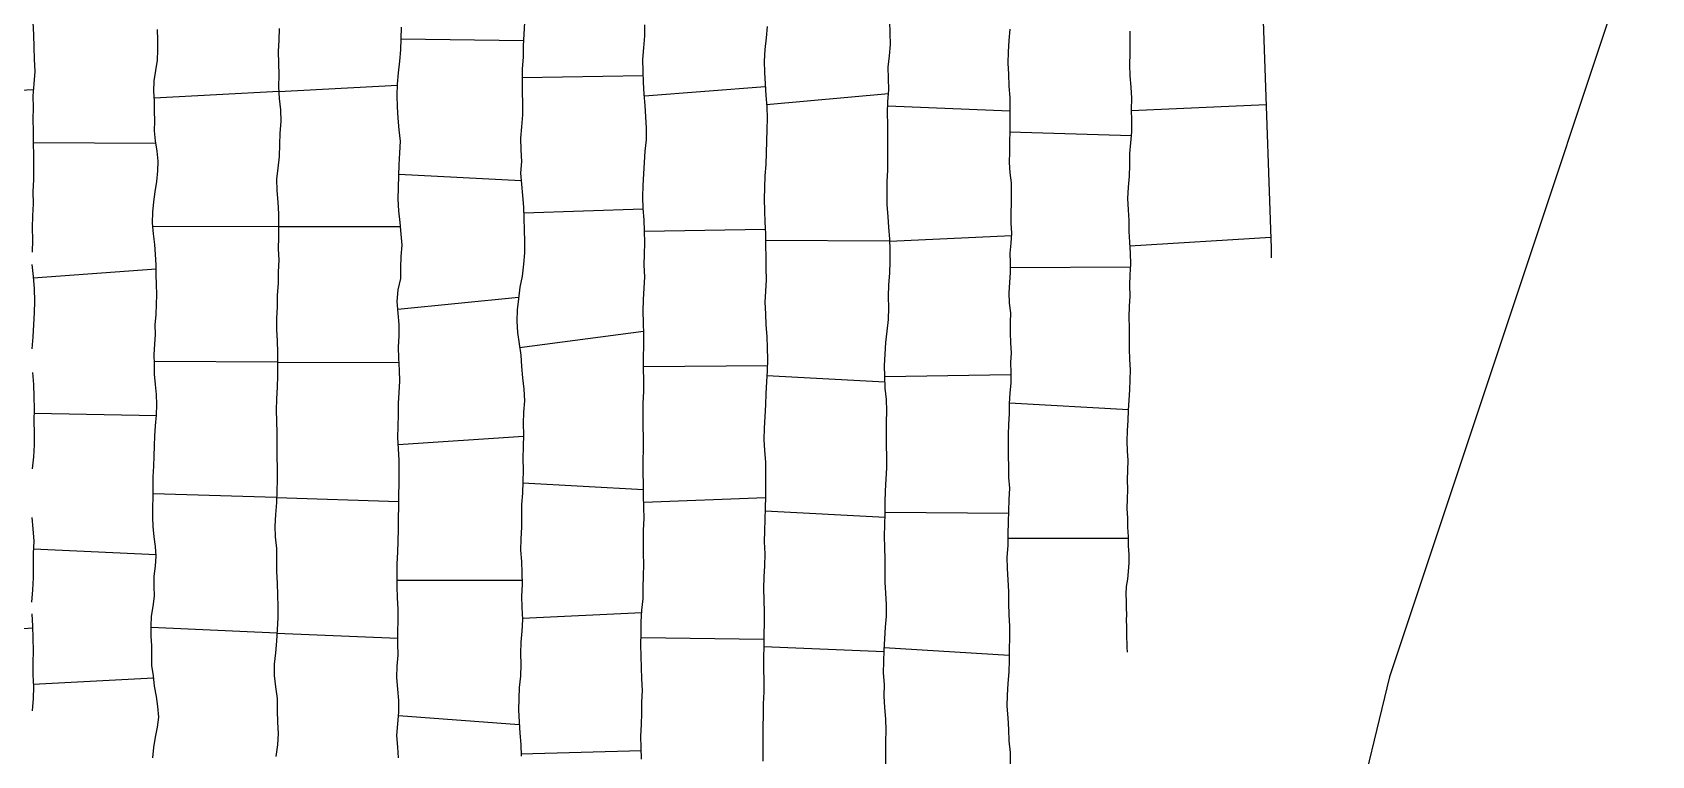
# Model space of a CAD drawing. Extents: x 703186 to 703989, y 1560402 to 1561368.
# Drawn here: x 703401 to 703460.7, y 1560552.7 to 1560579.3 of the extents above; entities that cross this region are included whole.
import ezdxf

# ---------------------------------------------------------------- set-up
doc = ezdxf.new("R2010")
doc.units = 0
for name, color, linetype in [('10124_2002_REAL', 30, 'Continuous'), ('AGROCAD PLL', 7, 'Continuous'), ('PANTE_2002', 7, 'Continuous')]:
    doc.layers.add(name, color=color, linetype=linetype)

msp = doc.modelspace()

# ---------------------------------------------------------------- linework, layer by layer
at = {"layer": '10124_2002_REAL'}
for points in [[(703446.1171, 1560586.0519), (703446.6309, 1560571.3892), (703446.6371, 1560571.0308)], [(703432.4257, 1560552.3498), (703432.4261, 1560552.7698), (703432.4276, 1560553.1982), (703432.4445, 1560553.6112), (703432.4319, 1560554.0204), (703432.3885, 1560554.4449), (703432.3678, 1560554.8697), (703432.3794, 1560555.2986), (703432.3449, 1560555.727), (703432.3542, 1560556.148), (703432.3656, 1560556.5653), (703432.3906, 1560556.9787), (703432.418, 1560557.409), (703432.4507, 1560557.8173), (703432.4554, 1560558.2385), (703432.4344, 1560558.6575), (703432.4076, 1560559.0663), (703432.4116, 1560559.4822), (703432.4086, 1560559.9161), (703432.3945, 1560560.3482), (703432.387, 1560560.7622), (703432.3947, 1560561.1787), (703432.4071, 1560561.6014), (703432.4109, 1560562.0107), (703432.4192, 1560562.4412), (703432.4367, 1560562.8604), (703432.4665, 1560563.2887), (703432.4727, 1560563.7032), (703432.4562, 1560564.109), (703432.4545, 1560564.5348), (703432.4519, 1560564.9605), (703432.4645, 1560565.3812), (703432.4557, 1560565.8017), (703432.4037, 1560566.2197), (703432.3931, 1560566.6467), (703432.3865, 1560567.0543), (703432.4106, 1560567.4785), (703432.4252, 1560567.9097), (703432.4761, 1560568.3268), (703432.524, 1560568.7484), (703432.5438, 1560569.1846), (703432.5341, 1560569.6015), (703432.5455, 1560570.0339), (703432.5733, 1560570.461), (703432.5955, 1560570.893), (703432.5932, 1560571.3198), (703432.5736, 1560571.7314), (703432.5406, 1560572.1468), (703432.5114, 1560572.5586), (703432.4808, 1560572.9814), (703432.4796, 1560573.4166), (703432.4824, 1560573.842), (703432.51, 1560574.2626), (703432.5016, 1560574.6811), (703432.502, 1560575.0987), (703432.5083, 1560575.5248), (703432.5018, 1560575.9445), (703432.4904, 1560576.3667), (703432.5082, 1560576.7941), (703432.5374, 1560577.2183), (703432.5261, 1560577.6368), (703432.5218, 1560578.057), (703432.561, 1560578.4759), (703432.5978, 1560578.8914), (703432.5929, 1560579.3194), (703432.5805, 1560579.75)], [(703400.9916, 1560579.7129), (703401.017, 1560579.2548), (703401.0263, 1560578.8003), (703401.0361, 1560578.3522), (703401.059, 1560577.8962), (703401.0314, 1560577.4505), (703400.9947, 1560577.0059), (703400.9959, 1560576.5636), (703400.9889, 1560576.1409), (703401.0059, 1560575.7016), (703401.0035, 1560575.2524), (703401.0159, 1560574.8153), (703401.0145, 1560574.3597), (703401.0186, 1560573.9108), (703400.9939, 1560573.4736), (703401.0068, 1560573.0185), (703400.9811, 1560572.5737), (703400.9664, 1560572.1306), (703400.9822, 1560571.6879), (703400.9676, 1560571.2396)], [(703405.414, 1560552.5954), (703405.454, 1560552.9667), (703405.5117, 1560553.3539), (703405.5817, 1560553.726), (703405.6291, 1560554.093), (703405.5984, 1560554.4784), (703405.5478, 1560554.8573), (703405.4777, 1560555.2383), (703405.433, 1560555.62), (703405.3775, 1560555.9892), (703405.3742, 1560556.3509), (703405.3808, 1560556.7179), (703405.3566, 1560557.0799), (703405.3557, 1560557.444), (703405.3648, 1560557.8083), (703405.4205, 1560558.1743), (703405.4677, 1560558.5511), (703405.4663, 1560558.9196), (703405.4663, 1560559.2877), (703405.5155, 1560559.6579), (703405.5335, 1560560.0254), (703405.5056, 1560560.3808), (703405.4552, 1560560.7399), (703405.4275, 1560561.1158), (703405.4156, 1560561.4554), (703405.4133, 1560561.8243), (703405.4247, 1560562.2096), (703405.423, 1560562.5692), (703405.4247, 1560562.9486), (703405.4518, 1560563.3403), (703405.4643, 1560563.7186), (703405.4773, 1560564.0952), (703405.4836, 1560564.4685), (703405.5058, 1560564.8377), (703405.5449, 1560565.2295), (703405.5542, 1560565.6242), (703405.5432, 1560565.9893), (703405.5163, 1560566.3576), (703405.4758, 1560566.734), (703405.4709, 1560567.0953), (703405.4588, 1560567.4653), (703405.4901, 1560567.8388), (703405.5065, 1560568.1971), (703405.501, 1560568.5593), (703405.5356, 1560568.9342), (703405.5465, 1560569.3013), (703405.5548, 1560569.6757), (703405.5473, 1560570.0449), (703405.5395, 1560570.4034), (703405.5292, 1560570.7726), (703405.5046, 1560571.1539), (703405.4839, 1560571.5243), (703405.4369, 1560571.9093), (703405.4026, 1560572.3154), (703405.4125, 1560572.708), (703405.4465, 1560573.0959), (703405.5019, 1560573.4637), (703405.5633, 1560573.8481), (703405.6, 1560574.2311), (703405.6143, 1560574.5913), (703405.5692, 1560574.9611), (703405.5089, 1560575.3409), (703405.4791, 1560575.7173), (703405.487, 1560576.0861), (703405.4792, 1560576.4426), (703405.4678, 1560576.8011), (703405.4471, 1560577.1709), (703405.4646, 1560577.5571), (703405.5263, 1560577.9339), (703405.5863, 1560578.313), (703405.5964, 1560578.6918), (703405.5928, 1560579.0706), (703405.5867, 1560579.4501)], [(703410.0648, 1560579.4844), (703410.0554, 1560579.0566), (703410.0345, 1560578.6346), (703410.0475, 1560578.2065), (703410.0614, 1560577.775), (703410.0464, 1560577.3388), (703410.0695, 1560576.9033), (703410.1184, 1560576.4846), (703410.1315, 1560576.0573), (703410.096, 1560575.6227), (703410.0807, 1560575.2133), (703410.0655, 1560574.7687), (703410.0189, 1560574.3401), (703409.9733, 1560573.9269), (703409.9823, 1560573.5133), (703410.0158, 1560573.0811), (703410.05, 1560572.6535), (703410.0434, 1560572.2137), (703410.0441, 1560571.7907), (703410.0377, 1560571.361), (703410.0533, 1560570.9434), (703410.0365, 1560570.5163), (703410.0263, 1560570.0783), (703409.9955, 1560569.6561), (703409.9944, 1560569.2273), (703409.9733, 1560568.8021), (703409.9704, 1560568.3812), (703409.992, 1560567.9629), (703410.0084, 1560567.5399), (703410.0067, 1560567.1044), (703410.0046, 1560566.6745), (703409.9964, 1560566.2612), (703409.971, 1560565.829), (703409.9595, 1560565.4143), (703409.975, 1560565.0069), (703409.9821, 1560564.5714), (703409.9838, 1560564.1295), (703409.9807, 1560563.7029), (703409.9983, 1560563.2686), (703410, 1560562.8476), (703409.9804, 1560562.4216), (703409.967, 1560562.0021), (703409.9361, 1560561.5654), (703409.9133, 1560561.1351), (703409.9176, 1560560.7348), (703409.975, 1560560.3124), (703409.9699, 1560559.8844), (703409.9764, 1560559.4618), (703409.9959, 1560559.0306), (703410.0071, 1560558.5917), (703410.0254, 1560558.1652), (703410.024, 1560557.7522), (703409.9903, 1560557.3248), (703409.9713, 1560556.8894), (703409.9305, 1560556.4622), (703409.8847, 1560556.0462), (703409.8879, 1560555.6278), (703409.939, 1560555.2064), (703409.9897, 1560554.773), (703410.0011, 1560554.34), (703410.0125, 1560553.9107), (703410.0284, 1560553.4902), (703410.0032, 1560553.064), (703409.9514, 1560552.6417)], [(703414.4617, 1560552.584), (703414.4419, 1560552.9878), (703414.411, 1560553.4156), (703414.4449, 1560553.8443), (703414.4773, 1560554.2777), (703414.4741, 1560554.7087), (703414.4422, 1560555.1212), (703414.4088, 1560555.5497), (703414.4217, 1560555.9697), (703414.4504, 1560556.3804), (703414.4483, 1560556.8115), (703414.4463, 1560557.2306), (703414.4605, 1560557.6507), (703414.4543, 1560558.0689), (703414.433, 1560558.4963), (703414.4165, 1560558.9093), (703414.4171, 1560559.3323), (703414.4199, 1560559.75), (703414.4479, 1560560.1713), (703414.4568, 1560560.5832), (703414.4624, 1560561.0044), (703414.4644, 1560561.4343), (703414.4741, 1560561.8506), (703414.4792, 1560562.2792), (703414.4868, 1560562.7111), (703414.4866, 1560563.1309), (703414.496, 1560563.5608), (703414.4695, 1560563.9792), (703414.4413, 1560564.3977), (703414.4572, 1560564.8247), (703414.4706, 1560565.2379), (703414.4709, 1560565.6506), (703414.4864, 1560566.0669), (703414.5171, 1560566.4788), (703414.5061, 1560566.8919), (703414.4759, 1560567.3268), (703414.4615, 1560567.7368), (703414.4955, 1560568.1546), (703414.4949, 1560568.576), (703414.4591, 1560568.9912), (703414.4162, 1560569.4204), (703414.456, 1560569.8456), (703414.5528, 1560570.2601), (703414.5481, 1560570.6762), (703414.5703, 1560571.0721), (703414.6077, 1560571.4909), (703414.5668, 1560571.9065), (703414.5251, 1560572.3275), (703414.481, 1560572.7633), (703414.4607, 1560573.1964), (703414.4654, 1560573.621), (703414.4766, 1560574.0518), (703414.4979, 1560574.4628), (703414.5165, 1560574.8956), (703414.5361, 1560575.3295), (703414.4931, 1560575.7519), (703414.4606, 1560576.1824), (703414.4339, 1560576.5962), (703414.4237, 1560577.0189), (703414.435, 1560577.4387), (703414.4689, 1560577.8471), (703414.5144, 1560578.2811), (703414.5538, 1560578.7012), (703414.5597, 1560579.11), (703414.5743, 1560579.534)], [(703419.1126, 1560579.7019), (703419.0899, 1560579.2793), (703419.0683, 1560578.8507), (703419.0607, 1560578.4241), (703419.025, 1560578.0012), (703419.0316, 1560577.5683), (703419.0276, 1560577.1511), (703419.0365, 1560576.7242), (703419.0348, 1560576.2958), (703419.0031, 1560575.864), (703418.967, 1560575.4385), (703418.9815, 1560575.006), (703418.9985, 1560574.5802), (703418.9682, 1560574.1483), (703419.0027, 1560573.7399), (703419.0408, 1560573.3215), (703419.0752, 1560572.8981), (703419.089, 1560572.482), (703419.1039, 1560572.0626), (703419.1074, 1560571.6356), (703419.1079, 1560571.2156), (703419.0719, 1560570.7892), (703419.0259, 1560570.357), (703418.9437, 1560569.9407), (703418.8851, 1560569.5219), (703418.8387, 1560569.112), (703418.8287, 1560568.69), (703418.8596, 1560568.2692), (703418.9156, 1560567.8534), (703418.9711, 1560567.4333), (703419.007, 1560567.0206), (703419.0401, 1560566.6034), (703419.0859, 1560566.1867), (703419.1094, 1560565.7595), (703419.0798, 1560565.3339), (703419.0683, 1560564.9155), (703419.0789, 1560564.4977), (703419.0672, 1560564.0659), (703419.0542, 1560563.6299), (703419.061, 1560563.1986), (703419.0556, 1560562.7743), (703419.0329, 1560562.3527), (703418.9987, 1560561.9288), (703419.0004, 1560561.5158), (703419, 1560561.1023), (703418.9722, 1560560.6659), (703418.9669, 1560560.2487), (703419.0048, 1560559.8333), (703419.0181, 1560559.4117), (703419.0221, 1560558.9823), (703419.0014, 1560558.5512), (703419.015, 1560558.1293), (703419.0359, 1560557.6972), (703419.0132, 1560557.2639), (703418.9737, 1560556.8554), (703418.9683, 1560556.4422), (703418.975, 1560556.0276), (703418.9661, 1560555.6048), (703418.9199, 1560555.1867), (703418.8994, 1560554.7728), (703418.8927, 1560554.3425), (703418.9113, 1560553.9194), (703418.9433, 1560553.5024), (703418.9725, 1560553.0802), (703418.9839, 1560552.6558)], [(703423.4248, 1560552.5453), (703423.4178, 1560552.968), (703423.4008, 1560553.3872), (703423.4185, 1560553.8133), (703423.4349, 1560554.2359), (703423.4424, 1560554.6471), (703423.4574, 1560555.072), (703423.4422, 1560555.4979), (703423.4269, 1560555.9194), (703423.4077, 1560556.3414), (703423.4038, 1560556.7627), (703423.4089, 1560557.1865), (703423.4075, 1560557.6083), (703423.4368, 1560558.032), (703423.4823, 1560558.4525), (703423.4807, 1560558.8692), (703423.5021, 1560559.3021), (703423.5048, 1560559.7201), (703423.5003, 1560560.1434), (703423.4951, 1560560.5653), (703423.5032, 1560560.9802), (703423.519, 1560561.4147), (703423.5132, 1560561.8345), (703423.4974, 1560562.2493), (703423.4964, 1560562.686), (703423.487, 1560563.1159), (703423.4893, 1560563.5489), (703423.5015, 1560563.9696), (703423.4946, 1560564.3903), (703423.4869, 1560564.8238), (703423.4805, 1560565.2442), (703423.4913, 1560565.6628), (703423.5099, 1560566.1023), (703423.5073, 1560566.518), (703423.4965, 1560566.9445), (703423.4926, 1560567.3609), (703423.5151, 1560567.7783), (703423.5059, 1560568.2078), (703423.495, 1560568.6304), (703423.4888, 1560569.057), (703423.4982, 1560569.4874), (703423.5182, 1560569.906), (703423.5458, 1560570.3243), (703423.5244, 1560570.7539), (703423.5392, 1560571.1597), (703423.5472, 1560571.5859), (703423.5403, 1560572.0195), (703423.5185, 1560572.4312), (703423.4848, 1560572.8486), (703423.475, 1560573.2749), (703423.4802, 1560573.694), (703423.5144, 1560574.1228), (703423.5329, 1560574.5445), (703423.5611, 1560574.9652), (703423.6051, 1560575.3857), (703423.6089, 1560575.8064), (703423.5888, 1560576.2261), (703423.5582, 1560576.6432), (703423.5256, 1560577.0646), (703423.5018, 1560577.4975), (703423.4837, 1560577.9166), (703423.4768, 1560578.3476), (703423.511, 1560578.7774), (703423.5442, 1560579.2098), (703423.5531, 1560579.6203)], [(703428.0605, 1560579.5578), (703428.0214, 1560579.1397), (703427.9743, 1560578.7104), (703427.9515, 1560578.2835), (703427.9613, 1560577.8607), (703427.9782, 1560577.4435), (703428.004, 1560577.0156), (703428.0421, 1560576.5958), (703428.0578, 1560576.175), (703428.0495, 1560575.7556), (703428.0344, 1560575.3338), (703428.0201, 1560574.9036), (703428.0104, 1560574.4719), (703427.9719, 1560574.0463), (703427.9527, 1560573.6201), (703427.9449, 1560573.1881), (703427.9574, 1560572.7676), (703427.9656, 1560572.3436), (703427.9923, 1560571.912), (703427.9898, 1560571.487), (703428.003, 1560571.0713), (703428.01, 1560570.6464), (703428.0158, 1560570.2213), (703427.995, 1560569.8047), (703427.9719, 1560569.3904), (703427.995, 1560568.9685), (703428.0077, 1560568.5618), (703428.0432, 1560568.1332), (703428.0614, 1560567.7096), (703428.0725, 1560567.2815), (703428.0593, 1560566.8635), (703428.0374, 1560566.4496), (703428.0115, 1560566.0244), (703427.9921, 1560565.6065), (703427.9745, 1560565.1812), (703427.9517, 1560564.7507), (703427.9394, 1560564.324), (703427.9556, 1560563.9177), (703427.9993, 1560563.4984), (703427.9976, 1560563.0648), (703427.9926, 1560562.6411), (703427.9921, 1560562.2243), (703427.9874, 1560561.7975), (703427.9653, 1560561.3745), (703427.956, 1560560.9658), (703427.943, 1560560.5506), (703427.9712, 1560560.1097), (703427.9554, 1560559.676), (703427.933, 1560559.2592), (703427.9273, 1560558.8366), (703427.9278, 1560558.4097), (703427.9418, 1560557.9801), (703427.9491, 1560557.5631), (703427.9322, 1560557.1388), (703427.9358, 1560556.7078), (703427.919, 1560556.2938), (703427.9188, 1560555.8666), (703427.9302, 1560555.441), (703427.9359, 1560555.0195), (703427.9137, 1560554.5867), (703427.9063, 1560554.1578), (703427.9021, 1560553.7346), (703427.8969, 1560553.3176), (703427.9006, 1560552.8892), (703427.9023, 1560552.4673)], [(703437.0037, 1560579.4574), (703436.9621, 1560579.0375), (703436.9452, 1560578.6271), (703436.9317, 1560578.2094), (703436.9513, 1560577.7968), (703436.9658, 1560577.3614), (703437.0023, 1560576.9426), (703437.0051, 1560576.5122), (703436.9974, 1560576.0931), (703436.995, 1560575.6939), (703436.9839, 1560575.3033), (703436.9889, 1560574.9317), (703436.9826, 1560574.5432), (703437.0064, 1560574.1578), (703437.0495, 1560573.793), (703437.0546, 1560573.4221), (703437.0481, 1560573.052), (703437.0385, 1560572.6813), (703437.0397, 1560572.3033), (703437.0608, 1560571.936), (703437.0438, 1560571.5743), (703437.0042, 1560571.2039), (703437.0082, 1560570.8476), (703437.0099, 1560570.4849), (703436.9898, 1560570.1163), (703436.9602, 1560569.739), (703436.9821, 1560569.3601), (703437.0271, 1560568.999), (703437.0132, 1560568.6378), (703437.0092, 1560568.2644), (703437.0294, 1560567.8935), (703437.0538, 1560567.525), (703437.0303, 1560567.1672), (703437.0409, 1560566.7977), (703437.032, 1560566.4167), (703437.0027, 1560566.0389), (703436.9817, 1560565.6618), (703436.9764, 1560565.2765), (703436.9532, 1560564.8939), (703436.9343, 1560564.5059), (703436.9431, 1560564.1266), (703436.9458, 1560563.7275), (703436.947, 1560563.321), (703436.9575, 1560562.929), (703436.9841, 1560562.5311), (703436.9656, 1560562.1207), (703436.9504, 1560561.696), (703436.9392, 1560561.2779), (703436.9262, 1560560.8525), (703436.9258, 1560560.4186), (703436.8962, 1560559.9907), (703436.9034, 1560559.5755), (703436.9319, 1560559.1479), (703436.9503, 1560558.7229), (703436.9538, 1560558.2922), (703436.9652, 1560557.8636), (703436.9868, 1560557.4424), (703436.9868, 1560557.0173), (703436.9767, 1560556.6007), (703436.9745, 1560556.1789), (703436.9601, 1560555.7633), (703436.9236, 1560555.3278), (703436.8982, 1560554.9068), (703436.8952, 1560554.4896), (703436.9258, 1560554.0609), (703436.9471, 1560553.6397), (703436.9694, 1560553.2152), (703437.0149, 1560552.7879), (703437.0149, 1560552.3556)], [(703441.3404, 1560556.4907), (703441.33, 1560556.6593), (703441.3219, 1560556.83), (703441.3174, 1560557.0054), (703441.311, 1560557.2111), (703441.3095, 1560557.4355), (703441.3071, 1560557.6611), (703441.3157, 1560557.8788), (703441.3071, 1560558.1121), (703441.2995, 1560558.3638), (703441.2949, 1560558.6234), (703441.3034, 1560558.9021), (703441.3461, 1560559.1828), (703441.3781, 1560559.4669), (703441.3958, 1560559.78), (703441.4034, 1560560.0833), (703441.3801, 1560560.4139), (703441.3707, 1560560.7526), (703441.3453, 1560561.0927), (703441.3449, 1560561.4313), (703441.3285, 1560561.7809), (703441.3359, 1560562.1376), (703441.3464, 1560562.4869), (703441.3433, 1560562.8384), (703441.3546, 1560563.2009), (703441.3579, 1560563.558), (703441.3374, 1560563.9088), (703441.3277, 1560564.2703), (703441.338, 1560564.657), (703441.3617, 1560565.0326), (703441.3756, 1560565.4086), (703441.4054, 1560565.785), (703441.4192, 1560566.1561), (703441.4404, 1560566.5352), (703441.4466, 1560566.9015), (703441.4217, 1560567.2821), (703441.4102, 1560567.6711), (703441.4155, 1560568.0654), (703441.4095, 1560568.4449), (703441.4056, 1560568.8448), (703441.4174, 1560569.2439), (703441.4348, 1560569.6177), (703441.4263, 1560570.025), (703441.44, 1560570.4039), (703441.4575, 1560570.7958), (703441.4435, 1560571.199), (703441.4195, 1560571.6001), (703441.3986, 1560571.9992), (703441.3966, 1560572.4084), (703441.3728, 1560572.795), (703441.3541, 1560573.217), (703441.3696, 1560573.6332), (703441.4063, 1560574.0427), (703441.419, 1560574.4491), (703441.4195, 1560574.8713), (703441.463, 1560575.2741), (703441.4977, 1560575.6765), (703441.5018, 1560576.0855), (703441.4836, 1560576.4943), (703441.4919, 1560576.9119), (703441.4794, 1560577.3198), (703441.4407, 1560577.735), (703441.4203, 1560578.1529), (703441.4316, 1560578.5648), (703441.4356, 1560578.9737), (703441.4365, 1560579.3921)], [(703400.9577, 1560570.7861), (703400.9994, 1560570.3414), (703401.0327, 1560569.8868), (703401.0497, 1560569.4313), (703401.0358, 1560568.9981), (703401.0142, 1560568.5649), (703400.9928, 1560568.1208), (703400.9568, 1560567.6743)], [(703400.9708, 1560566.7967), (703401.0136, 1560566.3517), (703401.029, 1560565.9028), (703401.0379, 1560565.4607), (703401.0296, 1560565.0126), (703401.0369, 1560564.5668), (703401.0362, 1560564.1331), (703401.0075, 1560563.6869), (703400.9645, 1560563.2452)], [(703400.9521, 1560561.4556), (703400.9933, 1560561.0287), (703401.0262, 1560560.5791), (703401.0042, 1560560.1238), (703401.0028, 1560559.6698), (703400.9977, 1560559.228), (703400.9761, 1560558.7902), (703400.9354, 1560558.3283)], [(703400.9513, 1560557.8979), (703400.9821, 1560557.4509), (703400.9909, 1560556.9983), (703400.9974, 1560556.5409), (703400.9909, 1560556.0879), (703400.9839, 1560555.6543), (703401.0079, 1560555.2066), (703400.9967, 1560554.7727), (703400.9673, 1560554.3233)]]:
    msp.add_lwpolyline(points, dxfattribs=at)
at = {"layer": 'AGROCAD PLL', "color": 3, "true_color": 0x00ff00}
for points in [[(703414.5596, 1560579.1022), (703419.0777, 1560579.037)], [(703419.0298, 1560577.6842), (703423.4908, 1560577.7522)], [(703423.5302, 1560577.0055), (703427.9838, 1560577.35)], [(703396.4826, 1560577.0201), (703401.0141, 1560577.2405)], [(703428.0346, 1560576.6783), (703432.5283, 1560577.0861)], [(703432.5015, 1560576.6339), (703437.0039, 1560576.4464)], [(703436.9943, 1560575.6696), (703441.4861, 1560575.542)], [(703401.0037, 1560575.2834), (703405.5219, 1560575.2592)], [(703414.4798, 1560574.1137), (703418.9909, 1560573.8799)], [(703410.0435, 1560572.1792), (703414.5391, 1560572.1866)], [(703432.578, 1560571.639), (703437.0569, 1560571.8523)], [(703401.0033, 1560570.2881), (703405.5335, 1560570.62)], [(703414.4445, 1560569.1375), (703418.8935, 1560569.5822)], [(703410.007, 1560567.1825), (703405.4675, 1560567.2002)], [(703410.007, 1560567.1825), (703405.4675, 1560567.2002)], [(703410.007, 1560567.1825), (703414.4871, 1560567.165)], [(703401.0348, 1560565.2954), (703405.5431, 1560565.2119)], [(703419.0532, 1560562.729), (703423.4968, 1560562.4897)], [(703409.9728, 1560562.1848), (703414.4764, 1560562.0409)], [(703423.5061, 1560562.0199), (703427.9917, 1560562.1907)], [(703432.4076, 1560561.6538), (703436.9481, 1560561.6117)], [(703401.0128, 1560560.3023), (703405.5289, 1560560.0841)], [(703409.9845, 1560557.193), (703414.4474, 1560556.9982)], [(703423.407, 1560557.0245), (703427.9336, 1560556.97)], [(703414.468, 1560554.1529), (703418.9189, 1560553.8202)]]:
    msp.add_lwpolyline(points, dxfattribs=at)
at = {"layer": 'AGROCAD PLL', "color": 5, "true_color": 0x0000ff}
for points in [[(703410.0556, 1560577.1659), (703414.4339, 1560577.3982)], [(703419.082, 1560572.6934), (703423.4855, 1560572.8394)], [(703419.082, 1560572.6934), (703423.485, 1560572.8394)], [(703423.5404, 1560572.0153), (703427.9815, 1560572.0859)], [(703437.009, 1560570.6765), (703441.4531, 1560570.6973)], [(703428.05, 1560566.6877), (703432.3978, 1560566.4576)], [(703436.983, 1560565.686), (703441.3782, 1560565.4412)], [(703427.982, 1560561.6932), (703432.403, 1560561.4622)], [(703436.926, 1560560.6894), (703441.3726, 1560560.6853)], [(703419.0341, 1560557.735), (703423.431, 1560557.9476)], [(703427.9353, 1560556.6964), (703432.3643, 1560556.5167)], [(703401.0025, 1560555.3069), (703405.4418, 1560555.5449)], [(703418.9815, 1560552.7436), (703423.4195, 1560552.8628)]]:
    msp.add_lwpolyline(points, dxfattribs=at)
at = {"layer": 'AGROCAD PLL', "color": 1, "true_color": 0xff0000}
for points in [[(703410.0556, 1560577.1659), (703405.461, 1560576.9222)], [(703410.0556, 1560577.1659), (703405.461, 1560576.9222)], [(703441.4849, 1560576.4657), (703446.4453, 1560576.6865)], [(703410.0435, 1560572.1792), (703405.4148, 1560572.1715)], [(703410.0435, 1560572.1792), (703405.4148, 1560572.1715)], [(703427.991, 1560571.6829), (703432.5772, 1560571.656)], [(703441.427, 1560571.474), (703446.617, 1560571.7845)], [(703418.9334, 1560567.7187), (703423.5029, 1560568.3223)], [(703423.4958, 1560567.0186), (703428.0655, 1560567.0614)], [(703432.3931, 1560566.6483), (703437.0392, 1560566.7235)], [(703414.4583, 1560564.1451), (703419.0778, 1560564.4564)], [(703409.9728, 1560562.1848), (703405.4241, 1560562.3301)], [(703409.9728, 1560562.1848), (703405.4241, 1560562.3301)], [(703414.4168, 1560559.1477), (703419.0206, 1560559.1412)], [(703396.3922, 1560557.0478), (703400.9833, 1560557.3885)], [(703409.9845, 1560557.193), (703405.3558, 1560557.395)], [(703409.9845, 1560557.193), (703405.3558, 1560557.395)], [(703432.3712, 1560556.6586), (703436.9755, 1560556.3802)]]:
    msp.add_lwpolyline(points, dxfattribs=at)
at = {"layer": 'PANTE_2002'}
msp.add_lwpolyline([(703474.2851, 1560625.5469), (703464.0767, 1560594.8812), (703450.993, 1560555.5783), (703447.0575, 1560539.2831), (703444.2753, 1560527.763), (703442.3422, 1560519.7587), (703440.5618, 1560512.1311), (703440.0807, 1560510.0698), (703437.3512, 1560498.3759), (703435.4461, 1560487.3692), (703435.4461, 1560484.7886), (703418.8307, 1560487.9499), (703399.3573, 1560488.0558), (703384.2284, 1560496.9048), (703368.9883, 1560515.1081), (703352.9016, 1560540.0848), (703344.6466, 1560556.5949), (703338.4818, 1560564.3207), (703336.5768, 1560565.7495), (703334.7512, 1560566.5432), (703334.7512, 1560566.5432), (703289.2981, 1560583.7728), (703275.2752, 1560599.3832), (703255.1668, 1560631.3979)], dxfattribs=at)

doc.saveas('drawing.dxf')
